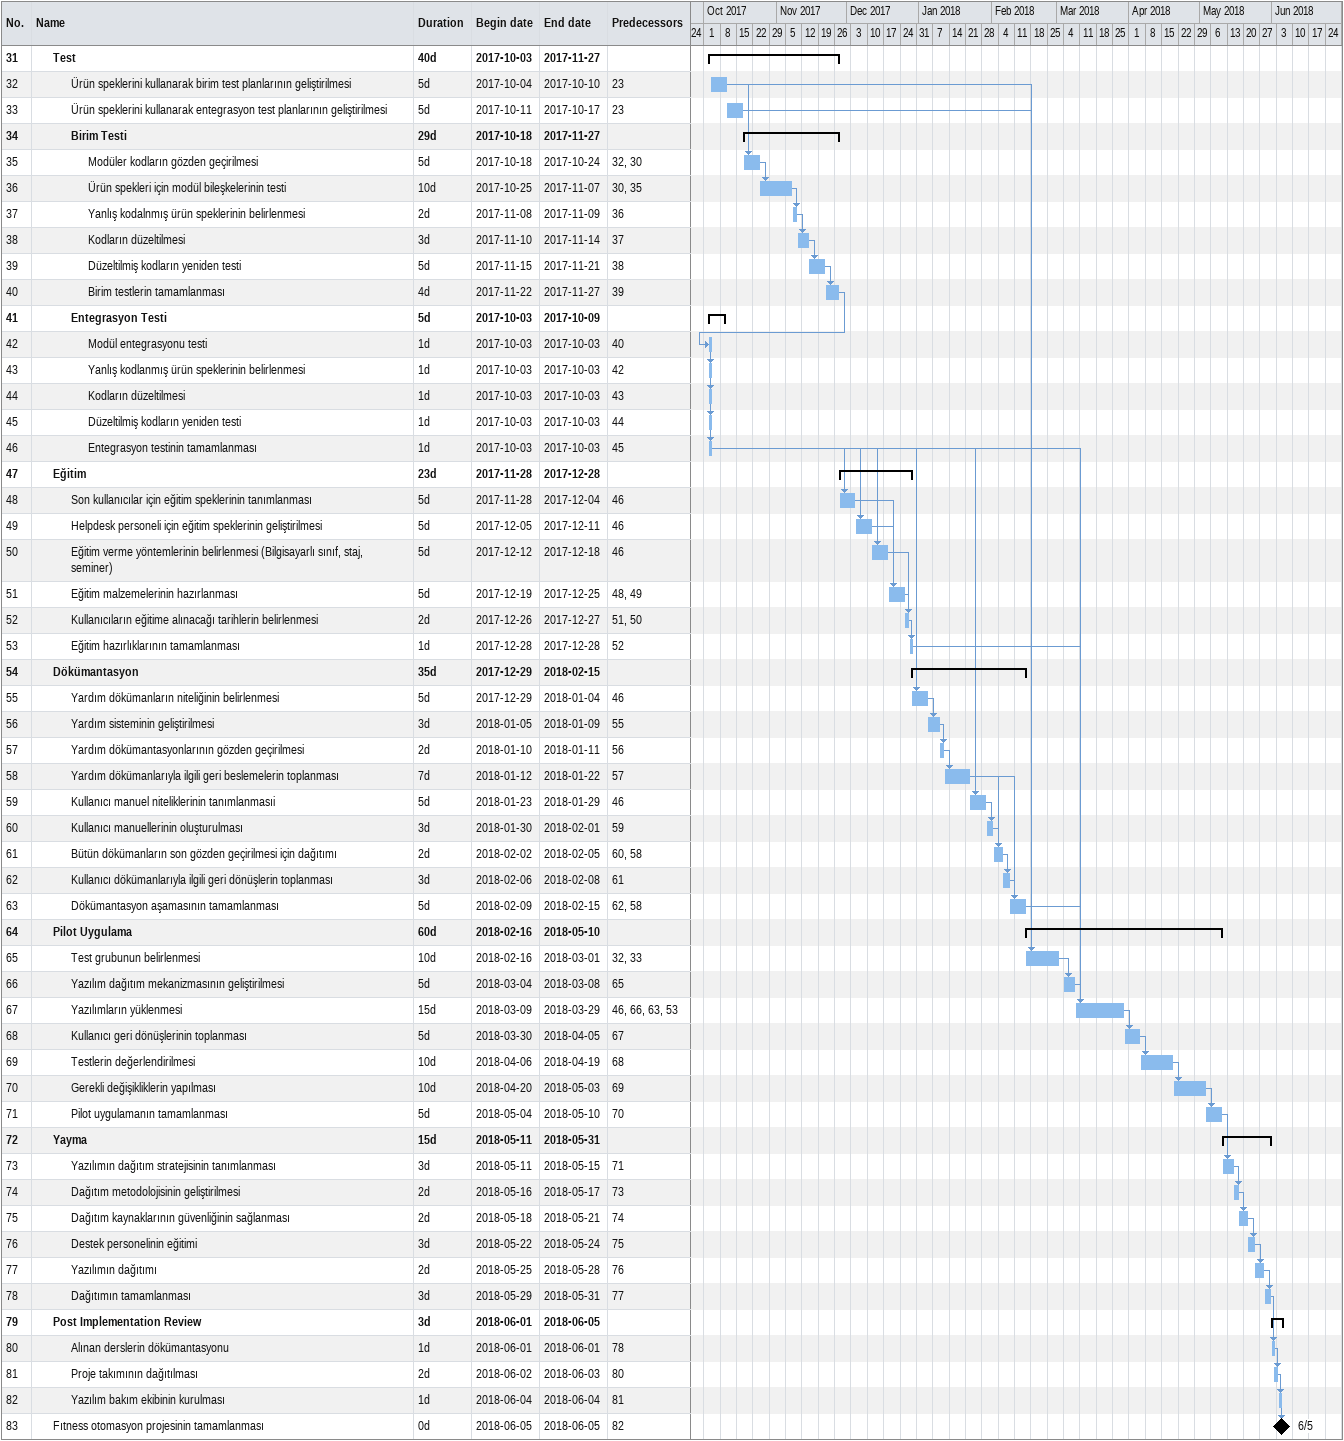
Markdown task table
| ID | Level | Task | Duration | Start | Finish | Predecessors |
|---|---|---|---|---|---|---|
| 31 | 2 | **Test** | 40d | 2017-10-03 | 2017-11-27 |  |
| 32 | 3 | Ürün speklerini kullanarak birim test planlarının geliştirilmesi | 5d | 2017-10-04 | 2017-10-10 | 23 |
| 33 | 3 | Ürün speklerini kullanarak entegrasyon test planlarının geliştirilmesi | 5d | 2017-10-11 | 2017-10-17 | 23 |
| 34 | 3 | **Birim Testi** | 29d | 2017-10-18 | 2017-11-27 |  |
| 35 | 4 | Modüler kodların gözden geçirilmesi | 5d | 2017-10-18 | 2017-10-24 | 32, 30 |
| 36 | 4 | Ürün spekleri için modül bileşkelerinin testi | 10d | 2017-10-25 | 2017-11-07 | 30, 35 |
| 37 | 4 | Yanlış kodalnmış ürün speklerinin belirlenmesi | 2d | 2017-11-08 | 2017-11-09 | 36 |
| 38 | 4 | Kodların düzeltilmesi | 3d | 2017-11-10 | 2017-11-14 | 37 |
| 39 | 4 | Düzeltilmiş kodların yeniden testi | 5d | 2017-11-15 | 2017-11-21 | 38 |
| 40 | 4 | Birim testlerin tamamlanması | 4d | 2017-11-22 | 2017-11-27 | 39 |
| 41 | 3 | **Entegrasyon Testi** | 5d | 2017-10-03 | 2017-10-09 |  |
| 42 | 4 | Modül entegrasyonu testi | 1d | 2017-10-03 | 2017-10-03 | 40 |
| 43 | 4 | Yanlış kodlanmış ürün speklerinin belirlenmesi | 1d | 2017-10-03 | 2017-10-03 | 42 |
| 44 | 4 | Kodların düzeltilmesi | 1d | 2017-10-03 | 2017-10-03 | 43 |
| 45 | 4 | Düzeltilmiş kodların yeniden testi | 1d | 2017-10-03 | 2017-10-03 | 44 |
| 46 | 4 | Entegrasyon testinin tamamlanması | 1d | 2017-10-03 | 2017-10-03 | 45 |
| 47 | 2 | **Eğitim** | 23d | 2017-11-28 | 2017-12-28 |  |
| 48 | 3 | Son kullanıcılar için eğitim speklerinin tanımlanması | 5d | 2017-11-28 | 2017-12-04 | 46 |
| 49 | 3 | Helpdesk personeli için eğitim speklerinin geliştirilmesi | 5d | 2017-12-05 | 2017-12-11 | 46 |
| 50 | 3 | Eğitim verme yöntemlerinin belirlenmesi (Bilgisayarlı sınıf, staj, seminer) | 5d | 2017-12-12 | 2017-12-18 | 46 |
| 51 | 3 | Eğitim malzemelerinin hazırlanması | 5d | 2017-12-19 | 2017-12-25 | 48, 49 |
| 52 | 3 | Kullanıcıların eğitime alınacağı tarihlerin belirlenmesi | 2d | 2017-12-26 | 2017-12-27 | 51, 50 |
| 53 | 3 | Eğitim hazırlıklarının tamamlanması | 1d | 2017-12-28 | 2017-12-28 | 52 |
| 54 | 2 | **Dökümantasyon** | 35d | 2017-12-29 | 2018-02-15 |  |
| 55 | 3 | Yardım dökümanların niteliğinin belirlenmesi | 5d | 2017-12-29 | 2018-01-04 | 46 |
| 56 | 3 | Yardım sisteminin geliştirilmesi | 3d | 2018-01-05 | 2018-01-09 | 55 |
| 57 | 3 | Yardım dökümantasyonlarının gözden geçirilmesi | 2d | 2018-01-10 | 2018-01-11 | 56 |
| 58 | 3 | Yardım dökümanlarıyla ilgili geri beslemelerin toplanması | 7d | 2018-01-12 | 2018-01-22 | 57 |
| 59 | 3 | Kullanıcı manuel niteliklerinin tanımlanmasıi | 5d | 2018-01-23 | 2018-01-29 | 46 |
| 60 | 3 | Kullanıcı manuellerinin oluşturulması | 3d | 2018-01-30 | 2018-02-01 | 59 |
| 61 | 3 | Bütün dökümanların son gözden geçirilmesi için dağıtımı | 2d | 2018-02-02 | 2018-02-05 | 60, 58 |
| 62 | 3 | Kullanıcı dökümanlarıyla ilgili geri dönüşlerin toplanması | 3d | 2018-02-06 | 2018-02-08 | 61 |
| 63 | 3 | Dökümantasyon aşamasının tamamlanması | 5d | 2018-02-09 | 2018-02-15 | 62, 58 |
| 64 | 2 | **Pilot Uygulama** | 60d | 2018-02-16 | 2018-05-10 |  |
| 65 | 3 | Test grubunun belirlenmesi | 10d | 2018-02-16 | 2018-03-01 | 32, 33 |
| 66 | 3 | Yazılım dağıtım mekanizmasının geliştirilmesi | 5d | 2018-03-04 | 2018-03-08 | 65 |
| 67 | 3 | Yazılımların yüklenmesi | 15d | 2018-03-09 | 2018-03-29 | 46, 66, 63, 53 |
| 68 | 3 | Kullanıcı geri dönüşlerinin toplanması | 5d | 2018-03-30 | 2018-04-05 | 67 |
| 69 | 3 | Testlerin değerlendirilmesi | 10d | 2018-04-06 | 2018-04-19 | 68 |
| 70 | 3 | Gerekli değişikliklerin yapılması | 10d | 2018-04-20 | 2018-05-03 | 69 |
| 71 | 3 | Pilot uygulamanın tamamlanması | 5d | 2018-05-04 | 2018-05-10 | 70 |
| 72 | 2 | **Yayma** | 15d | 2018-05-11 | 2018-05-31 |  |
| 73 | 3 | Yazılımın dağıtım stratejisinin tanımlanması | 3d | 2018-05-11 | 2018-05-15 | 71 |
| 74 | 3 | Dağıtım metodolojisinin geliştirilmesi | 2d | 2018-05-16 | 2018-05-17 | 73 |
| 75 | 3 | Dağıtım kaynaklarının güvenliğinin sağlanması | 2d | 2018-05-18 | 2018-05-21 | 74 |
| 76 | 3 | Destek personelinin eğitimi | 3d | 2018-05-22 | 2018-05-24 | 75 |
| 77 | 3 | Yazılımın dağıtımı | 2d | 2018-05-25 | 2018-05-28 | 76 |
| 78 | 3 | Dağıtımın tamamlanması | 3d | 2018-05-29 | 2018-05-31 | 77 |
| 79 | 2 | **Post Implementation Review** | 3d | 2018-06-01 | 2018-06-05 |  |
| 80 | 3 | Alınan derslerin dökümantasyonu | 1d | 2018-06-01 | 2018-06-01 | 78 |
| 81 | 3 | Proje takımının dağıtılması | 2d | 2018-06-02 | 2018-06-03 | 80 |
| 82 | 3 | Yazılım bakım ekibinin kurulması | 1d | 2018-06-04 | 2018-06-04 | 81 |
| 83 | 2 | Fıtness otomasyon projesinin tamamlanması | 0d | 2018-06-05 | 2018-06-05 | 82 |
